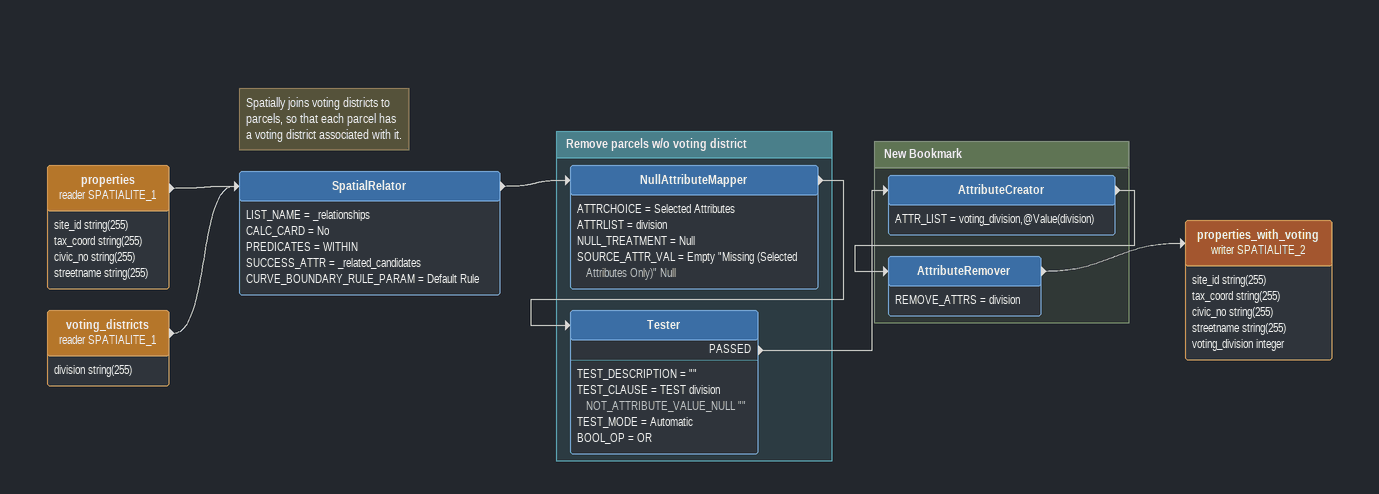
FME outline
properties (reader SPATIALITE_1)
    attributes: site_id string(255), tax_coord string(255), civic_no string(255), streetname string(255)
    -> SpatialRelator
voting_districts (reader SPATIALITE_1)
    attributes: division string(255)
    -> SpatialRelator
Note: Spatially joins voting districts to / parcels, so that each parcel has / a voting district associated with it.
SpatialRelator
    LIST_NAME = _relationships
    CALC_CARD = No
    PREDICATES = WITHIN
    SUCCESS_ATTR = _related_candidates
    CURVE_BOUNDARY_RULE_PARAM = Default Rule
    -> NullAttributeMapper
properties_with_voting (writer SPATIALITE_2)
    attributes: site_id string(255), tax_coord string(255), civic_no string(255), streetname string(255), voting_division integer

Bookmark: Remove parcels w/o voting district
NullAttributeMapper
    ATTRCHOICE = Selected Attributes
    ATTRLIST = division
    NULL_TREATMENT = Null
    SOURCE_ATTR_VAL = Empty "Missing (Selected Attributes Only)" Null
    -> Tester
Tester
    TEST_DESCRIPTION = ""
    TEST_CLAUSE = TEST division NOT_ATTRIBUTE_VALUE_NULL ""
    TEST_MODE = Automatic
    BOOL_OP = OR
    PASSED -> AttributeCreator

Bookmark: New Bookmark
AttributeCreator
    ATTR_LIST = voting_division,@Value(division)
    -> AttributeRemover
AttributeRemover
    REMOVE_ATTRS = division
    -> properties_with_voting (writer SPATIALITE_2)
